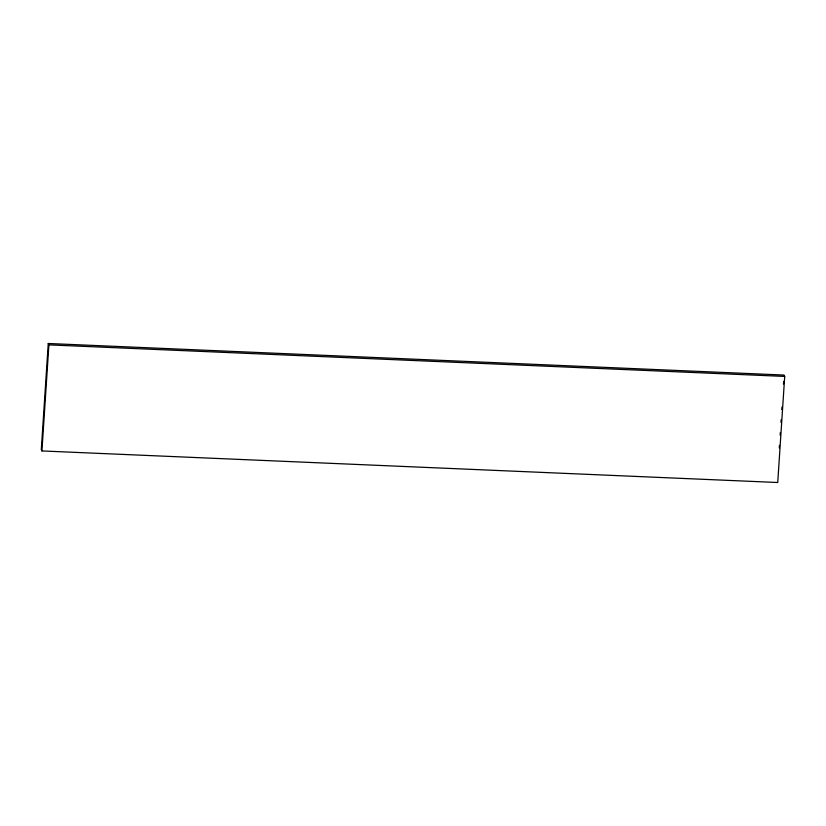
<?xml version="1.0" encoding="UTF-8"?>
<svg xmlns="http://www.w3.org/2000/svg" width="826" height="826" viewBox="0 0 826 826"><rect width="100%" height="100%" fill="white"/><g stroke="black" fill="none" stroke-linecap="round" stroke-linejoin="round"><path stroke-width="1.24" d="M48.259 343.492L41.3 449.571L41.93 450.944L777.741 482.508L784.7 376.429L784.07 375.056L48.259 343.492L48.889 344.876L41.93 450.944M779.29 447.899L779.465 445.348M780.136 435.116L780.302 432.566M780.973 422.344L781.138 419.784M781.809 409.562L781.974 407.001M783.482 383.997L783.657 381.447M48.889 344.876L784.7 376.429"/></g></svg>
